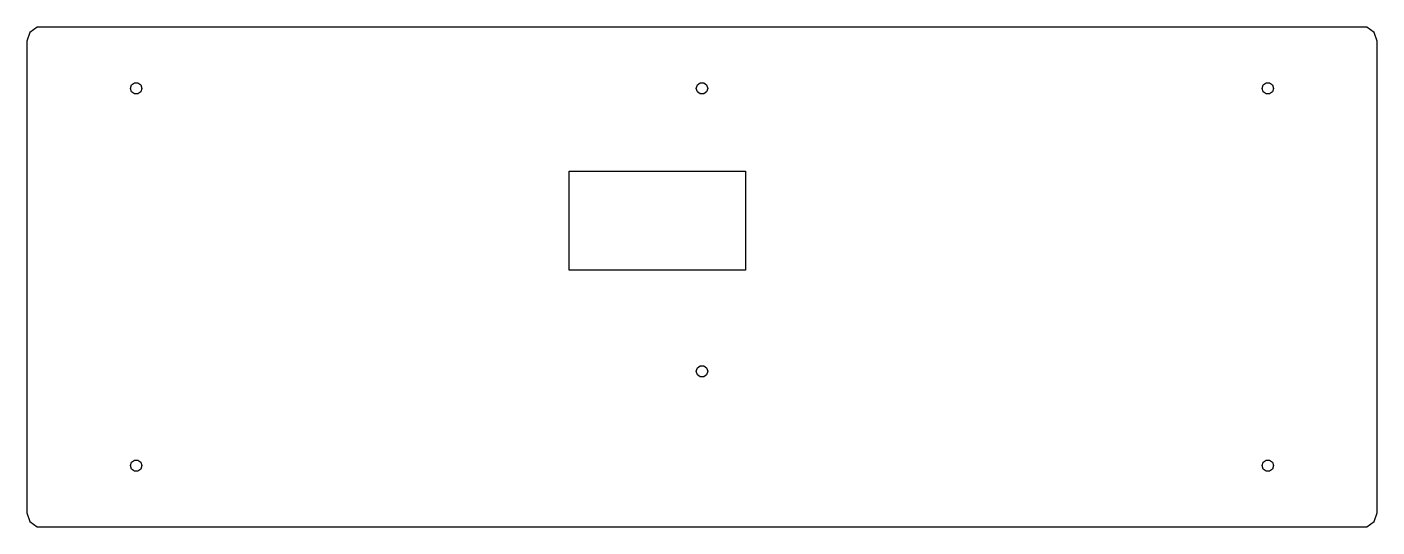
# Model space of a CAD drawing. Header units: metres. Extents: x -136 to 136, y -50 to 50.
import ezdxf

# ---------------------------------------------------------------- set-up
doc = ezdxf.new("R2010")
doc.units = ezdxf.units.M

msp = doc.modelspace()

# ---------------------------------------------------------------- linework, layer by layer
for p, q in [((-135.427, 49.2634), (-136, 47.5)), ((-133.927, 50.3532), (-135.427, 49.2634)), ((133.927, 50.3532), (-133.927, 50.3532)), ((135.427, 49.2634), (133.927, 50.3532)), ((136, 47.5), (135.427, 49.2634)), ((-136, 47.5), (-136, -47.5)), ((136, -47.5), (136, 47.5)), ((-115.15, 38), (-114.93, 38.6759)), ((-114.93, 38.6759), (-114.355, 39.0937)), ((-114.355, 39.0937), (-113.645, 39.0937)), ((-113.645, 39.0937), (-113.07, 38.6759)), ((-113.07, 38.6759), (-112.85, 38)), ((-1.14999, 38), (-0.930359, 38.6759)), ((-0.930359, 38.6759), (-0.355362, 39.0937)), ((-0.355362, 39.0937), (0.355362, 39.0937)), ((0.355362, 39.0937), (0.930359, 38.6759)), ((0.930359, 38.6759), (1.14999, 38)), ((112.85, 38), (113.07, 38.6759)), ((113.07, 38.6759), (113.645, 39.0937)), ((113.645, 39.0937), (114.355, 39.0937)), ((114.355, 39.0937), (114.93, 38.6759)), ((114.93, 38.6759), (115.15, 38)), ((-114.93, 37.324), (-115.15, 38)), ((-114.355, 36.9063), (-114.93, 37.324)), ((-113.645, 36.9063), (-114.355, 36.9063)), ((-113.07, 37.324), (-113.645, 36.9063)), ((-112.85, 38), (-113.07, 37.324)), ((-0.930359, 37.324), (-1.14999, 38)), ((-0.355362, 36.9063), (-0.930359, 37.324)), ((0.355362, 36.9063), (-0.355362, 36.9063)), ((0.930359, 37.324), (0.355362, 36.9063)), ((1.14999, 38), (0.930359, 37.324)), ((113.07, 37.324), (112.85, 38)), ((113.645, 36.9063), (113.07, 37.324)), ((114.355, 36.9063), (113.645, 36.9063)), ((114.93, 37.324), (114.355, 36.9063)), ((115.15, 38), (114.93, 37.324)), ((-26.75, 1.34999), (-26.75, 21.35)), ((-26.75, 21.35), (8.75, 21.35)), ((8.75, 21.35), (8.75, 1.34999)), ((8.75, 1.34999), (-26.75, 1.34999)), ((-1.14999, -19), (-0.930359, -18.324)), ((-0.930359, -19.6759), (-1.14999, -19)), ((-0.930359, -18.324), (-0.355362, -17.9063)), ((-0.355362, -17.9063), (0.355362, -17.9063)), ((0.355362, -17.9063), (0.930359, -18.324)), ((0.930359, -18.324), (1.14999, -19)), ((1.14999, -19), (0.930359, -19.6759)), ((-0.355362, -20.0937), (-0.930359, -19.6759)), ((0.355362, -20.0937), (-0.355362, -20.0937)), ((0.930359, -19.6759), (0.355362, -20.0937)), ((-115.15, -38), (-114.93, -37.324)), ((-114.93, -38.6759), (-115.15, -38)), ((-114.93, -37.324), (-114.355, -36.9063)), ((-114.355, -36.9063), (-113.645, -36.9063)), ((-113.645, -36.9063), (-113.07, -37.324)), ((-113.07, -37.324), (-112.85, -38)), ((-112.85, -38), (-113.07, -38.6759)), ((112.85, -38), (113.07, -37.324)), ((113.07, -38.6759), (112.85, -38)), ((113.07, -37.324), (113.645, -36.9063)), ((113.645, -36.9063), (114.355, -36.9063)), ((114.355, -36.9063), (114.93, -37.324)), ((114.93, -37.324), (115.15, -38)), ((115.15, -38), (114.93, -38.6759)), ((-114.355, -39.0937), (-114.93, -38.6759)), ((-113.645, -39.0937), (-114.355, -39.0937)), ((-113.07, -38.6759), (-113.645, -39.0937)), ((113.645, -39.0937), (113.07, -38.6759)), ((114.355, -39.0937), (113.645, -39.0937)), ((114.93, -38.6759), (114.355, -39.0937)), ((-136, -47.5), (-135.427, -49.2634)), ((135.427, -49.2634), (136, -47.5)), ((-135.427, -49.2634), (-133.927, -50.3532)), ((-133.927, -50.3532), (133.927, -50.3532)), ((133.927, -50.3532), (135.427, -49.2634))]:
    msp.add_line(p, q)

doc.saveas('drawing.dxf')
